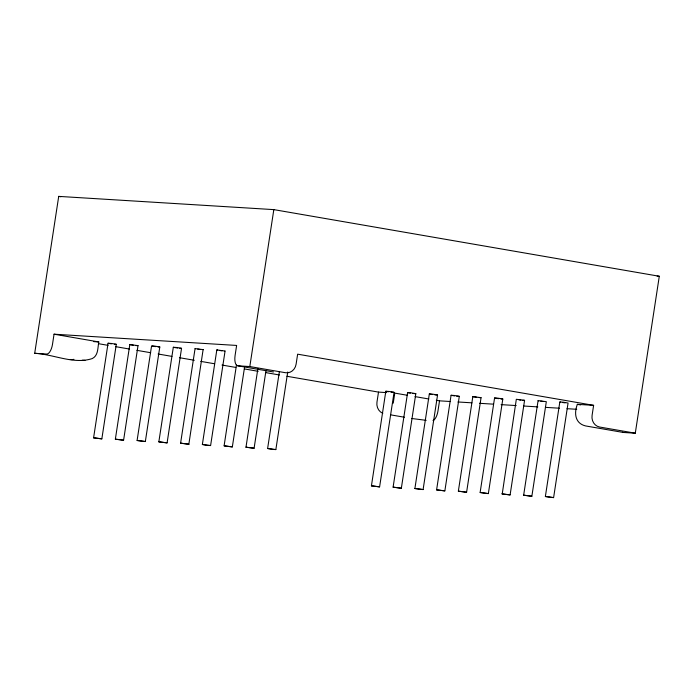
<?xml version="1.0" encoding="UTF-8"?>
<svg xmlns="http://www.w3.org/2000/svg" width="694" height="694" viewBox="0 0 694 694"><rect width="100%" height="100%" fill="white"/><g stroke="black" fill="none" stroke-linecap="round" stroke-linejoin="round"><path stroke-width="1.04" d="M34.7 353.315L46.689 354.053A10.184 4.268 -80.2 0 0 52.51 344.259L54.045 334.196L98.791 341.934C97.654 347.633 98.487 355.536 92.241 358.572C73.633 364.714 53.412 354.148 34.7 353.315L58.712 196.385L273.826 209.623L659.3 276.264L635.288 433.195L623.299 432.457L587.671 426.298C575.803 424.815 573.452 414.596 577.347 404.342L593.622 405.339L592.086 415.402A10.184 9.239 -86.5 0 0 599.659 427.036L635.288 433.195M93.595 437.801L108.064 343.235L111.587 343.478L116.297 344.293L101.845 438.877L93.603 437.81L101.801 438.842M135.495 345.517L138.019 345.664L123.593 440.213L115.82 439.267L115.36 439.146L129.813 344.571L138.054 345.638M137.1 440.473L151.57 345.907L154.935 346.132L159.802 346.974L145.341 441.549L137.108 440.49L145.263 441.505M158.848 441.818L173.318 347.252L176.84 347.494L181.55 348.31L167.098 442.893L158.857 441.826L167.054 442.859M180.596 443.154L195.066 348.588L203.307 349.655M188.846 444.229L203.108 349.672M225.073 350.999L210.603 445.565L207.072 445.322L202.362 444.498L216.823 349.923M236.454 365.079L224.101 445.834L232.343 446.893L244.548 367.213M54.045 334.196L236.628 345.439L235.084 355.493A10.184 4.268 -80.2 0 0 237.825 365.816L249.814 366.553L273.826 209.623M265.976 370.674L254.099 448.246L245.988 447.222L257.882 368.54M287.724 372.019L275.856 449.582L273.202 449.434L267.615 448.515L279.309 372.001M386.645 392.604L378.508 392.101L376.963 402.164A10.184 9.239 -86.5 0 0 382.793 413.294M371.429 485.852L385.821 391.251L389.195 391.477L394.062 392.318L379.601 486.893L371.394 485.8L379.557 486.867M393.238 403.162L394.773 393.108L407.56 395.311M401.349 488.229L415.819 393.663L411.256 392.856L407.621 392.578L393.099 487.162L401.332 488.238L393.116 487.145M414.899 488.481L429.326 393.932L432.848 394.175L437.558 394.99L423.106 489.574L414.891 488.515L423.088 489.556M450.319 401.505L439.519 400.837L437.983 410.9A10.184 4.268 -80.2 0 1 433.021 420.555M436.604 489.834L451.074 395.268L454.449 395.493L459.315 396.335L444.854 490.91L436.613 489.843L444.776 490.866M472.831 396.604L458.352 491.17L466.594 492.254M479.294 397.593L481.063 397.697L466.602 492.246L458.404 491.161M480.196 492.497L488.316 493.599L480.118 492.523L494.579 397.948L498.266 398.209L502.812 399.007L488.359 493.59M524.577 400.36L510.107 494.926L502.23 493.954L516.327 399.284L524.569 400.351L522.799 400.273M545.363 496.531L559.832 401.965L563.519 402.225L568.065 403.023L553.612 497.607L545.38 496.514L553.526 497.615M116.271 344.319L114.527 344.224M159.802 347L158.032 346.896M181.524 348.336L179.781 348.241M394.027 392.344L391.104 392.153M415.801 393.68L412.592 393.463M437.524 395.016L434.826 394.86M459.307 396.352L456.756 396.213M472.84 396.604L481.037 397.662M115.36 439.129L123.584 440.196M502.786 399.033L501.042 398.937M538.093 400.62L546.317 401.687L531.856 496.262L523.701 495.169M188.803 444.238L180.64 443.18L188.837 444.212M202.37 444.481L210.56 445.539M232.334 446.91L224.179 445.869M245.867 447.162L254.091 448.229M267.624 448.498L275.813 449.556M501.875 493.842L510.073 494.9M531.847 496.271L523.649 495.212L538.084 400.62L538.665 400.785M224.925 351.017L216.866 349.915L217.664 350.132M657.14 276.134L659.3 276.264M93.707 341.622L98.791 341.934M457.884 401.973L471.929 402.832M479.493 403.301L493.538 404.168M501.094 404.628L516.223 405.565M523.788 406.025L537.833 406.892M545.389 407.352L559.433 408.219M566.998 408.688L576.723 409.287M426.168 420.33L411.785 418.508M82.317 360.212L84.963 360.377M565.116 402.867L562.496 402.485M221.976 350.817L219.651 350.479M542.96 401.479L540.747 401.149M199.794 349.429L197.738 349.117M520.89 400.1L518.999 399.813M177.716 348.041L174.619 347.538M155.621 346.653L152.281 346.098M498.63 398.694L495.88 398.235M476.709 397.324L472.84 396.621M133.517 345.265L129.856 344.597M454.596 395.936L451.117 395.294M111.413 343.868L108.073 343.252M432.492 394.539L429.334 393.949M410.406 393.142L407.647 392.631M58.712 196.385L60.846 196.758M593.622 405.339L297.639 354.174L296.095 364.229A10.184 9.239 -86.5 0 1 285.451 372.713L249.814 366.553M577.347 404.342L580.548 404.897M388.484 391.78L385.855 391.277M237.825 365.816L273.462 371.975M415.021 396.604L428.866 398.998M436.326 400.291L439.519 400.837M98.496 343.695L108.073 345.352M115.525 346.636L129.37 349.03M136.822 350.323L150.659 352.717M158.119 354.001L171.956 356.395M179.408 357.688L194.311 360.264M200.705 361.366L214.541 363.76M221.993 365.044L235.839 367.438M244.357 368.913L258.194 371.307M265.646 372.591L279.491 374.986M286.943 376.278L378.508 392.101M390.826 414.882L404.455 417.241M560.683 402.173L559.911 402M495.169 398.104L494.614 397.974M195.543 348.726L195.109 348.614M173.795 347.382L173.327 347.269M623.299 432.457A10.184 4.268 -80.2 0 1 622.492 432.215M73.937 359.319A10.184 9.239 -86.5 0 1 70.328 359.475"/></g></svg>
